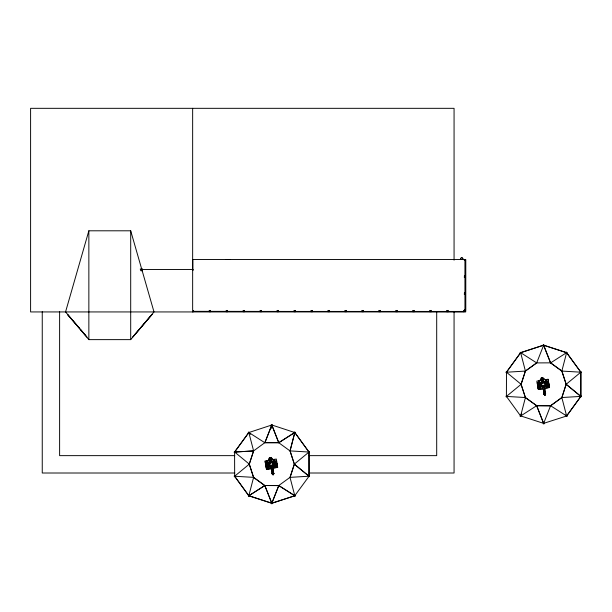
<?xml version="1.0" encoding="UTF-8"?>
<svg xmlns="http://www.w3.org/2000/svg" width="612" height="612" viewBox="0 0 612 612"><rect width="100%" height="100%" fill="white"/><g stroke="black" fill="none" stroke-linecap="round" stroke-linejoin="round"><path stroke-width="0.92" d="M273.327 465.502L272.256 462.84L273.105 461.769M544.366 385.698L545.292 385.591L544.076 383.013L544.527 382.033L545.032 382.125M272.547 465.525L273.006 465.449L272.761 466.765M270.818 466.39L270.351 466.39L270.81 467.453L270.672 465.556L272.501 465.242L272.998 467.078L273.09 465.931L272.631 466.007M542.622 386.486L542.171 386.562L542.63 387.625L542.492 385.728L544.32 385.415L544.818 387.251L544.902 386.103L544.451 386.18M270.749 461.999L270.887 460.216M541.781 382.049L543.081 382.079M266.587 465.097L266.725 463.406M538.407 385.269L538.965 383.51M271.116 467.201L271.208 467.736M271.69 469.741L271.942 470.536M271.812 470.444L271.606 470.07M272.944 468.823L272.654 468.134L272.967 470.475M272.638 474.162L272.485 473.214M272.967 468.96L272.883 468.471M272.424 473.872L272.516 473.382M273.036 470.238L273.029 469.32M273.549 474.545C272.723 474.728 273.396 475.119 273.227 474.392M273.556 472.426L273.472 471.936M273.556 474.392L273.312 473.902L273.778 473.742M273.266 473.543C274.222 473.336 272.784 473.382 272.493 473.833M273.044 474.69L273.204 474.025M543.341 389.745L543.724 391.16M544.565 388.98L544.68 388.505M544.244 394.044L544.305 393.386M545.085 394.824L544.512 394.648M544.672 394.954C545.69 394.342 544.527 394.985 544.856 394.641M545.062 391.948L545.185 391.473M544.68 394.358L545.147 394.449L545.468 393.593A0.803 0.398 -9.6 0 0 545.407 393.202L543.93 393.248M545.284 394.771L544.565 394.847L545.162 394.618M545.024 394.61L545.009 394.044L545.575 394.09M545.399 393.921L545.3 393.348L545.231 394.671M461.165 259.549L460.652 258.501M268.92 462.672L269.364 462.427L270.114 463.2L269.984 466.069M540.74 382.844L541.184 382.599L541.934 383.372L541.551 386.042L542.018 386.134M269.066 459.696L269.387 457.998M266.205 462.97L265.593 462.534L265.906 463.223M537.267 382.974C538.308 381.827 537.933 384.321 537.16 382.974M248.824 432.454L234.603 452.016L249.306 464.133L253.605 477.36L248.801 495.797L271.782 503.293L278.766 485.53L290.012 477.36L309.037 476.228L309.045 452.061L294.793 432.454L278.789 442.652L264.858 442.66L253.605 450.906L234.587 452.061L234.664 476.205L248.855 495.735L271.812 503.194L294.77 495.735L309.037 476.258L294.311 464.133L290.012 477.36L294.816 495.804L271.843 503.286L264.858 485.53L253.605 477.36L234.595 476.251L248.786 495.781L264.858 485.53L278.766 485.53L294.846 495.789L278.797 485.63L264.858 485.53L248.855 495.735M290.065 477.429L294.387 464.156L290.088 450.883L294.816 432.477L290.012 450.906L294.311 464.133L309.037 476.258L308.961 452.061L294.77 432.531L271.835 424.996L248.855 432.531L234.603 452.046L253.605 450.906L249.306 464.133L234.664 476.205M520.667 415.908L543.632 423.366L566.62 415.999L580.865 396.377L566.215 384.305L561.908 371.056L550.624 362.847L536.678 362.908L520.628 352.65L525.425 371.079L521.126 384.305L506.415 396.423L525.425 397.532L520.621 415.969L506.407 396.377L506.484 372.234L520.667 352.703L543.655 345.168L566.658 352.657L580.849 372.188L566.131 384.305L561.831 397.532L566.636 415.976L580.849 396.431L566.131 384.305L561.831 371.079L566.628 352.642L550.586 362.908L543.632 345.176L520.605 352.657L506.422 372.188L521.126 384.305L525.425 397.532L536.678 405.702L543.632 423.45L550.586 405.702L561.831 397.532L580.849 396.4L580.865 372.234L566.59 352.703L543.632 345.245L536.678 362.908L525.425 371.079L506.407 372.234M88.855 230.8L65.553 311.936L88.855 339.629L130.7 339.629L154.002 311.936L130.7 230.8L88.855 230.8L88.855 339.629M309.32 476.672L309.58 475.845M581.14 396.844L581.4 396.018M234.167 452.475L234.427 451.648M505.979 372.647L506.246 371.821M271.812 503.278L264.828 485.63L253.559 477.429L249.245 464.156L253.605 450.906L248.809 432.477L264.858 442.736L278.766 442.736L271.835 424.996M543.632 423.366L536.678 405.702L525.379 397.601L521.064 384.328L525.364 371.056L536.678 362.908M536.678 405.702L550.586 405.794L536.678 405.702L520.636 415.999M271.3 461.93L271.973 461.616L270.726 462.029L270.672 461.264M542.484 381.437L543.119 382.102L542.331 381.827M271.812 425.072L264.858 442.736L271.789 424.996L278.766 442.736L290.012 450.906L309.029 452.038L294.311 464.133M271.843 503.286L278.812 485.599M192.933 269.999C192.726 271.238 192.887 268.301 192.788 270.053M272.768 466.818L272.914 466.29L272.738 466.635A1.828 0.895 -9.6 0 0 272.983 465.258A1.828 0.895 -9.6 0 0 270.221 465.724A1.828 0.895 -9.6 0 0 270.932 466.971M272.814 467.071L272.952 466.474L272.592 466.65M544.581 386.96L544.489 386.409M544.619 387.182L544.527 386.623M544.626 387.243L544.473 386.31M272.784 469.381L272.86 468.838M272.868 469.871L273.051 469.458M272.432 473.795L272.776 473.351M273.64 472.923L273.533 472.288L273.365 472.839M272.791 473.757L272.279 473.657A0.803 0.398 -9.6 0 1 272.218 473.267L273.587 473.03A0.803 0.398 -9.6 0 1 273.656 473.42A0.803 0.398 -9.6 0 1 273.725 473.849L273.48 474.017M273.572 474.705L273.258 473.887M273.235 474.598L273.342 474.071M543.693 390.326L543.525 390.839M544.252 393.967L545.131 393.241M545.231 392.935L544.397 386.524L542.783 386.792L543.104 388.062M545.131 394.074L545.353 394.511M520.162 416.084L521.768 413.865M580.849 396.4L580.849 372.188L561.831 371.079L550.586 362.908L543.632 345.245M133.209 336.455L152.097 314.392L132.605 337.174M272.776 474.843L273.373 474.614M544.825 395.145L545.33 394.679M544.795 394.985L545.369 394.709M271.896 470.942L271.69 470.605M273.533 472.801L272.57 472.977M544.466 388.765L544.527 388.429M544.764 388.995L544.657 389.393M545.346 392.46L545.269 392.001M544.099 393.371L544.129 393.585A0.803 0.398 -9.6 0 0 544.129 393.99M544.175 393.539L545.001 393.218M545.353 392.973L544.825 393.049M543.785 381.712L543.349 381.75M543.119 382.102L543.188 381.681M272.455 473.045L272.118 472.632M273.235 472.059C274.689 473.711 270.29 473.872 273.732 473.459M544.925 393.6L544.917 391.428M545.216 394.855L544.672 394.763M269.464 458.457L271.315 458.143M541.283 378.629L543.135 378.315M87.003 337.128L67.465 314.392L79.139 327.825M294.862 496.355L295.558 495.842M567.378 416.015L566.681 416.527L565.633 415.035M248.181 432.608L248.885 432.095M520.001 352.78L520.697 352.267M550.586 405.794L561.885 397.601L566.131 384.305M271.062 466.596L272.34 474.155M272.08 472.892L273.587 472.64M273.755 473.918L272.631 466.948M543.9 393.065L545.407 392.812M545.506 393.661L544.711 393.294M278.766 442.736L294.816 432.477M276.341 461.448L276.402 460.767L275.79 461.15M547.748 380.955L548.352 381.092L548.061 381.643M272.256 473.527L273.633 473.298A0.803 0.398 -9.6 0 1 273.679 473.589L273.227 473.849M273.694 473.68L273.403 474.262M544.037 393.891L544.749 393.493M274.65 465.717L275.216 465.403M274.727 466.145L275.721 465.594M274.796 466.573L275.79 466.023M274.872 466.994L275.867 466.451M274.941 467.423L275.935 466.879M276.012 467.3L273.526 468.532L273.006 465.449M546.47 385.889L547.036 385.575M546.547 386.317L547.541 385.767M546.615 386.738L547.61 386.195M546.684 387.167L547.686 386.623M546.761 387.595L547.755 387.052M547.824 387.473L545.346 388.704L544.825 385.621L544.581 386.937M269.838 458.526L270.336 461.846L269.693 457.654M543.318 378.507L543.793 381.789M543.938 382.179L543.288 378.354A2.173 1.071 -9.6 0 1 544.32 379.662M269.969 461.876L270.389 461.769M544.978 394.342L545.544 394.021A0.803 0.398 -9.6 0 0 545.476 393.631L544.757 393.554M265.922 463.338L265.761 464.041L266.35 463.559M544.688 393.126L544.03 393.439A0.803 0.398 -9.6 0 0 544.099 393.83L544.611 393.929M542.775 378.438L543.005 377.573L541.153 377.887L541.872 382.546L541.146 378.721A2.173 1.071 -9.6 0 0 540.603 380.289M540.61 380.488L536.846 381.123L538.262 389.469L542.607 389.171L542.087 386.08L542.546 386.004M545.315 379.692L548.138 379.211L549.553 387.564L546.83 388.023L545.422 379.67M548.199 379.738L548.497 381.337M538.721 382.072L539.776 381.896M545.629 380.901L546.684 380.725M538.812 382.638L539.868 382.454M542.156 382.018L541.513 377.826M545.72 381.467L546.784 381.291M542.385 382.133L543.242 381.987M537.573 385.415L539.233 385.132M547.204 383.785L548.865 383.502M537.917 385.851L539.057 385.652M547.541 384.221L548.689 384.03M537.933 385.958L539.08 385.767M547.564 384.328L548.704 384.137M537.956 386.073L539.096 385.874M547.579 384.443L548.727 384.252M537.986 386.294L539.118 385.988M547.618 384.665L548.765 384.466M538.009 386.401L539.149 386.21M547.633 384.772L548.78 384.581M538.024 386.516L539.172 386.317M547.656 384.887L548.796 384.688M538.047 386.623L539.187 386.432M547.671 384.994L548.819 384.803M538.063 386.73L539.21 386.539M547.694 385.109L548.834 384.91M538.086 386.845L539.226 386.654M547.709 385.216L548.857 385.024M538.101 386.952L539.249 386.761M547.732 385.33L548.872 385.132M538.124 387.067L539.264 386.876M539.524 386.845L540.587 386.669M546.432 385.682L547.495 385.499M547.748 385.438L548.895 385.246M538.139 387.174L539.302 387.098M547.786 385.659L548.91 385.353M538.178 387.396L539.317 387.205M542.645 386.623L542.63 387.625M547.801 385.767L548.949 385.575M538.193 387.511L539.34 387.312M547.824 385.881L548.964 385.69M538.216 387.618L539.356 387.427M544.298 386.524L542.882 386.769L544.16 394.327M547.839 385.988L548.987 385.797M538.231 387.733L539.379 387.534M547.862 386.103L549.002 385.912M538.254 387.84L539.394 387.648M547.878 386.21L549.025 386.019M538.269 387.954L539.417 387.756M547.901 386.325L549.041 386.126M538.292 388.062L539.432 387.87M544.443 387.121L544.772 389.546M547.916 386.432L549.063 386.241M538.331 388.283L539.47 388.092M547.954 386.654L549.102 386.463M538.346 388.39L539.486 388.199M547.969 386.769L549.117 386.57M538.361 388.505L539.509 388.314M547.992 386.876L549.132 386.685M538.384 388.612L539.524 388.421M548.008 386.991L549.155 386.792M538.399 388.727L539.547 388.536M548.031 387.098L549.171 386.906M538.422 388.834L539.562 388.643M548.046 387.205L549.193 387.013M538.438 388.949L539.585 388.75M548.069 387.32L549.209 387.128M544.527 388.123L544.703 388.643M544.779 389.094L544.519 388.727M543.357 389.852L543.433 389.462M543.448 390.38L543.555 389.867M545.032 390.578L545.353 393.003M545.284 392.07L545.024 391.695M543.854 392.82L544.343 394.174M544.014 393.746L545.047 393.478M544.083 394.166L544.519 394.097M269.311 460.224L265.034 460.951L266.442 469.297L270.795 468.999L270.267 465.916L270.726 465.831M272.554 459.673L276.318 459.038L277.733 467.392L275.01 467.851L273.602 459.497M265.118 461.471L265.394 463.077M266.901 461.899L267.957 461.723M270.642 461.341L271.093 461.188M273.809 460.729L274.865 460.553M266.993 462.465L268.056 462.282M270.764 461.823L271.261 461.907L270.879 460.193M271.537 461.647L270.833 457.462M273.901 461.295L274.964 461.119M270.519 461.655L271.422 461.815M265.753 465.242L267.421 464.959M275.385 463.613L277.045 463.33M266.098 465.678L267.237 465.487M275.721 464.049L276.869 463.858M266.113 465.786L267.26 465.594M275.744 464.156L276.884 463.965M266.151 466.007L267.276 465.701M275.76 464.271L276.907 464.08M266.174 466.122L267.314 465.923M275.798 464.493L276.945 464.301M266.189 466.229L267.337 466.038M275.821 464.6L276.961 464.409M266.212 466.344L267.352 466.145M275.836 464.715L276.984 464.516M266.228 466.451L267.375 466.26M275.851 464.822L276.999 464.63M266.243 466.566L267.39 466.367M275.874 464.936L277.014 464.738M266.266 466.673L267.406 466.482M275.89 465.043L277.037 464.852M266.281 466.78L267.444 466.704M275.913 465.158L277.075 465.074M266.319 467.002L267.467 466.811M267.712 466.673L268.767 466.497M274.62 465.51L275.675 465.327M275.951 465.38L277.091 465.181M266.342 467.117L267.482 466.925M275.966 465.487L277.114 465.296M266.358 467.224L267.505 467.033M270.833 466.482L270.688 467.055M272.661 466.176L272.998 467.078M275.989 465.594L277.129 465.403M266.381 467.339L267.52 467.14M270.856 466.635L270.749 467.101L270.267 465.916M271.04 466.573L272.577 466.352M276.004 465.709L277.152 465.518M266.396 467.446L267.543 467.254M270.871 466.734L270.955 467.193M276.02 465.816L277.167 465.625M266.411 467.56L267.559 467.361M276.043 465.931L277.182 465.74M266.434 467.667L267.574 467.476M276.058 466.038L277.221 465.954M266.472 467.889L267.612 467.698M276.096 466.26L277.244 466.069M266.488 468.004L267.635 467.805M276.119 466.375L277.259 466.176M266.511 468.111L267.651 467.92M276.134 466.482L277.282 466.29M266.526 468.226L267.673 468.027M276.157 466.596L277.297 466.398M266.549 468.333L267.689 468.142M276.173 466.704L277.32 466.512M266.564 468.44L267.712 468.249M276.188 466.818L277.335 466.619M266.58 468.555L267.727 468.364M276.211 466.925L277.351 466.734M266.618 468.777L267.765 468.585M276.249 467.147L277.374 466.841M266.641 468.884L267.781 468.693M276.264 467.254L277.412 467.063M271.353 468.585L271.2 467.186M272.042 472.173L271.621 469.664M272.263 473.994L272.7 473.925M460.798 259.32A1.086 1.086 0 0 1 461.41 257.713L461.976 257.683M548.077 381.766L548.467 382.378L547.755 382.217M276.287 462.366L276.716 462.014L276.364 461.586M543.096 344.9L543.961 344.893M272.141 424.72L271.277 424.728L271.346 428.377M543.219 423.848L544.083 423.848M271.399 503.676L272.263 503.676M192.65 259.48L465.717 259.48L465.717 311.936L30.6 311.936L30.6 108.324L454.066 108.324L454.066 260.177M465.541 260.291L464.256 260.291L465.541 260.574M142.175 269.341L142.175 270.405M192.65 269.448L141.823 269.517M465.541 275.913L464.256 276.196L465.564 276.196M465.174 276.731L465.61 276.731M465.541 277.259L464.256 277.259L465.541 277.542M465.541 292.88L464.256 293.163L465.564 293.163M465.174 293.706L465.61 293.706M465.541 294.234L464.256 294.234L465.541 294.517M465.541 309.856L464.256 310.139L465.564 310.139M192.925 311.432L464.47 311.439M464.47 311.638L192.925 311.363L192.925 311.76M234.794 455.642L59.616 455.642L59.616 311.722M309.182 455.642L436.7 455.642L436.7 311.722M234.778 473.007L42.251 473.007L42.251 311.722M309.198 473.007L454.066 473.007L454.066 311.722M542.798 378.507L543.425 381.804L542.653 377.635M539.983 386.769L540.618 386.876M539.57 387.121L540.694 387.304M539.646 387.541L540.763 387.733M539.715 387.97L540.84 388.161M539.792 388.398L540.909 388.582M539.861 388.827L540.977 389.01L539.57 380.664M268.163 466.596L268.798 466.704M267.75 466.948L268.875 467.132M267.827 467.369L268.943 467.56M267.895 467.798L269.02 467.989M267.972 468.226L269.089 468.409M268.041 468.654L269.165 468.838L267.75 460.492M544.925 393.271L545.43 393.371A0.803 0.398 -9.6 0 1 545.499 393.761L545.124 394.319M273.503 472.992L272.241 473.436A0.803 0.398 -9.6 0 0 272.309 473.818L272.837 474.017M273.143 473.359L273.656 473.459L273.434 474.032L273.312 473.068M272.86 474.185L272.355 474.086A0.803 0.398 -9.6 0 1 272.286 473.696M234.411 451.687L236.148 452.245M544.343 393.623L544.099 393.73A0.803 0.398 -9.6 0 0 544.144 394.09M545.269 394.296L545.514 393.853A0.803 0.398 -9.6 0 0 545.453 393.462L545.254 393.409M544.343 387.694L544.619 389.66M545.292 392.613L545.04 392.131M550.632 405.771L566.636 415.976M566.36 352.061L567.064 352.566M294.548 431.888L295.252 432.393M520.131 416.061L520.827 416.565M248.311 495.888L249.007 496.393M542.462 386.945L542.752 387.266L542.087 386.08M542.469 386.975L542.79 387.488M80.348 329.256L82.773 332.117M83.982 333.548L85.795 335.697M248.847 432.118L250.469 434.321M547.342 382.095L548.031 383.647M581.025 371.568L581.293 372.387M309.205 451.396L309.473 452.214M506.002 396.163L506.269 396.989M234.182 475.991L234.45 476.817M548.842 384.068L549.354 387.105M546.96 381.704L547.533 385.116M546.478 379.494L547.893 387.84M545.353 381.819L545.981 385.537M545.2 381.85L545.827 385.56M543.012 381.919L542.37 380.442L542.569 382.171M540.488 382.645L541.115 386.356M540.335 382.668L540.962 386.386M538.514 380.84L539.922 389.194M538.782 383.089L539.363 386.501M537.787 385.935L538.3 388.98M277.022 463.896L277.534 466.933M275.14 461.532L275.714 464.944M274.658 459.321L276.073 467.667M273.541 461.647L274.168 465.365M273.388 461.678L274.015 465.388M271.391 467.285L271.437 467.928M271.774 469.549L272.042 471.515M270.053 461.961L269.334 457.715L271.192 457.401L272.049 462.037L271.476 458.189A2.173 1.071 -9.6 0 1 272.669 459.199M268.668 462.473L269.295 466.183M268.515 462.496L269.142 466.214M266.694 460.668L268.102 469.022M266.962 462.917L267.543 466.329M265.968 465.77L266.48 468.807M462.771 258.44L462.511 259.312M462.802 258.654L462.81 258.784A1.086 1.086 0 0 0 461.41 257.713M271.437 501.855L271.445 503.676M465.464 259.763L465.48 310.674M465.388 259.763L465.349 310.674L465.288 259.763M463.934 311.684L463.934 310.399L463.651 311.684M448.321 311.684L448.038 310.399L448.038 311.707M447.494 311.317L447.494 311.76M446.967 311.684L446.967 310.399L446.683 311.684M431.345 311.684L431.062 310.399L431.062 311.707M430.527 311.317L430.527 311.76M429.991 311.684L429.991 310.399L429.708 311.684M414.378 311.684L414.094 310.399L414.094 311.707M413.551 311.317L413.551 311.76M413.024 311.684L413.024 310.399L412.74 311.684M397.402 311.684L397.119 310.399L397.119 311.707M396.584 311.317L396.584 311.76M396.056 311.684L396.056 310.399L395.773 311.684M380.435 311.684L380.151 310.399L380.151 311.707M379.608 311.317L379.608 311.76M379.08 311.684L379.08 310.399L378.797 311.684M363.459 311.684L363.176 310.399L363.176 311.707M362.641 311.317L362.641 311.76M362.113 311.684L362.113 310.399L361.83 311.684M346.491 311.684L346.208 310.399L346.208 311.707M345.665 311.317L345.665 311.76M345.137 311.684L345.137 310.399L344.854 311.684M329.516 311.684L329.233 310.399L329.233 311.707M328.698 311.317L328.698 311.76M328.17 311.684L328.17 310.399L327.887 311.684M312.548 311.684L312.265 310.399L312.265 311.707M311.722 311.317L311.722 311.76M311.194 311.684L311.194 310.399L310.911 311.684M295.573 311.684L295.29 310.399L295.29 311.707M294.755 311.317L294.755 311.76M294.227 311.684L294.227 310.399L293.944 311.684M278.605 311.684L278.322 310.399L278.322 311.707M277.779 311.317L277.779 311.76M277.251 311.684L277.251 310.399L276.968 311.684M261.63 311.684L261.347 310.399L261.347 311.707M260.811 311.317L260.811 311.76M260.284 311.684L260.284 310.399L260.001 311.684M244.662 311.684L244.379 310.399L244.379 311.707M243.836 311.317L243.836 311.76M243.308 311.684L243.308 310.399L243.025 311.684M230.089 259.48L225.859 259.48M227.687 311.684L227.404 310.399L227.404 311.707M226.868 311.317L226.868 311.76M226.341 311.684L226.341 310.399L226.058 311.684M210.719 311.684L210.436 310.399L210.436 311.707M209.893 311.317L209.893 311.76M209.365 311.684L209.365 310.399L209.082 311.684M193.744 311.684L193.461 310.399L193.461 311.707M192.826 259.48L192.826 270.03M192.65 108.324L192.65 311.936M130.7 230.8L130.7 339.629M541.765 382.393A2.173 1.071 -9.6 0 1 543.915 382.026M541.857 382.469A1.775 0.872 -9.6 0 1 543.854 382.133M543.196 387.159A1.828 0.895 -9.6 0 1 541.88 386.05A1.828 0.895 -9.6 0 1 544.688 385.384A1.828 0.895 -9.6 0 1 544.55 386.838M541.934 383.372A2.173 1.071 -9.6 0 1 544.076 383.013M544.167 394.258A0.803 0.398 -9.6 0 1 544.106 393.868M268.783 460.117A2.173 1.071 -9.6 0 1 269.326 458.549L270.053 462.374A1.775 0.872 -9.6 0 1 272.034 461.961M269.946 462.221A2.173 1.071 -9.6 0 1 272.095 461.853M270.114 463.2A2.173 1.071 -9.6 0 1 272.256 462.84M537.443 383.762C537.749 385.3 538.736 382.821 537.443 383.762M539.019 385.438L537.879 385.629L538.476 389.171L539.623 388.972L539.019 385.438M548.65 383.808L547.503 383.999L548.107 387.541L549.247 387.35L548.65 383.808M267.199 465.265L266.059 465.457L266.656 468.999L267.804 468.8L267.199 465.265M276.831 463.636L275.683 463.827L276.287 467.369L277.427 467.178L276.831 463.636M465.61 259.763L465.174 259.763L465.174 310.674L465.61 310.674L465.61 259.763M142.175 268.989L140.263 268.989L140.775 270.764L142.175 270.764L142.175 268.989"/></g></svg>
